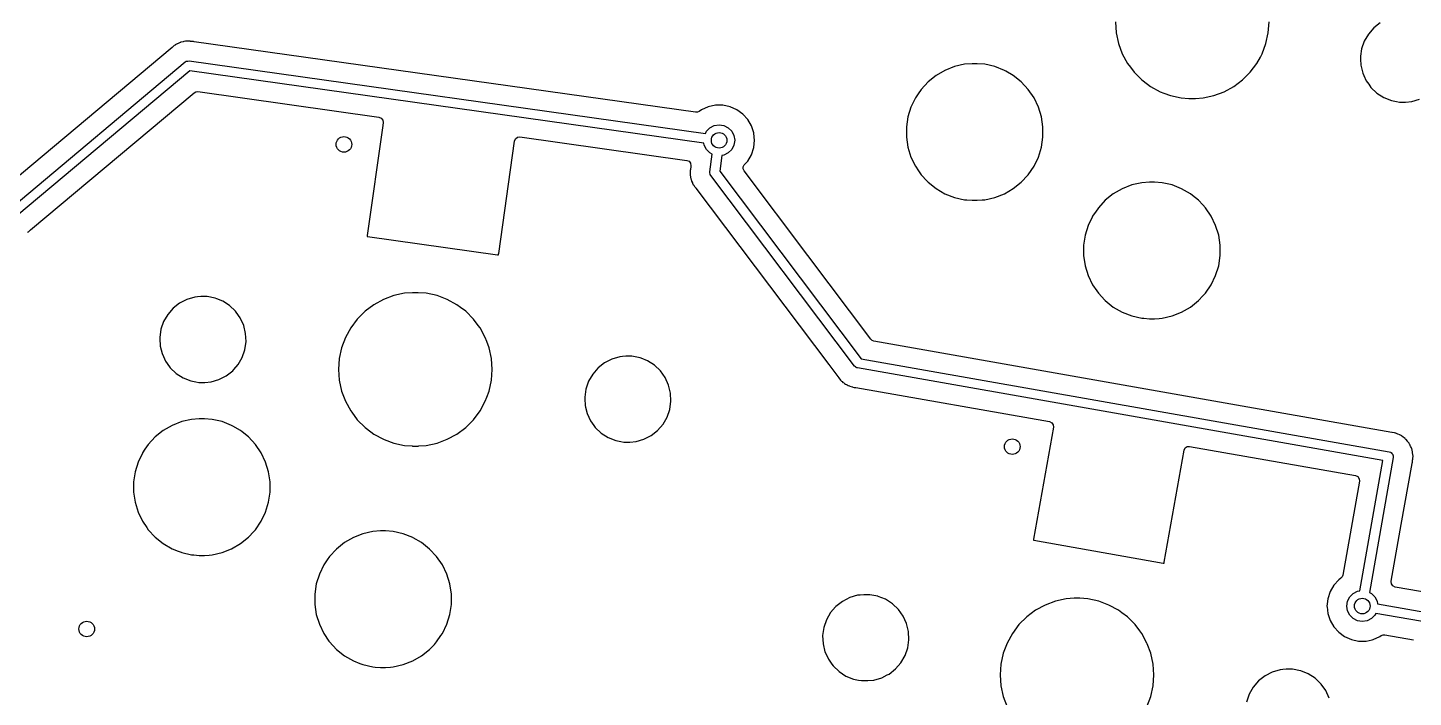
# Model space of a CAD drawing. Extents: x 1.95 to 9.87, y -5.96 to -1.39.
# Drawn here: x 3.632 to 5.03, y -3.628 to -2.953 of the extents above; entities that cross this region are included whole.
import ezdxf

# ---------------------------------------------------------------- set-up
doc = ezdxf.new("R2010")
doc.units = 0
doc.header["$MEASUREMENT"] = 0
doc.layers.add('BLACK', color=7, linetype='CONTINUOUS')

msp = doc.modelspace()

# ---------------------------------------------------------------- linework, layer by layer
at = {"layer": 'BLACK', "linetype": 'CONTINUOUS'}
for p, q in [((4.72976, -2.94674), (4.73055, -2.95778)), ((4.88409, -2.95778), (4.88488, -2.94674)), ((4.99702, -2.9477), (4.99051, -2.95282)), ((4.73055, -2.95778), (4.7329, -2.96859)), ((4.88174, -2.96859), (4.88409, -2.95778)), ((4.98509, -2.95908), (4.98095, -2.96625)), ((4.99051, -2.95282), (4.98509, -2.95908)), ((3.77798, -2.9725), (3.61544, -3.10889)), ((3.77813, -2.97236), (3.77798, -2.9725)), ((3.77997, -2.97068), (3.77813, -2.97236)), ((3.77998, -2.97068), (3.77997, -2.97068)), ((3.78083, -2.97011), (3.77998, -2.97068)), ((3.78308, -2.96902), (3.78083, -2.9701)), ((3.78083, -2.9701), (3.78083, -2.97011)), ((3.78327, -2.96893), (3.78308, -2.96902)), ((3.78547, -2.96776), (3.78327, -2.96893)), ((3.78548, -2.96776), (3.78547, -2.96776)), ((3.78644, -2.96742), (3.78548, -2.96776)), ((3.78645, -2.96741), (3.78644, -2.96742)), ((3.78889, -2.96693), (3.78645, -2.96741)), ((3.78909, -2.96688), (3.78889, -2.96693)), ((3.78915, -2.96687), (3.78909, -2.96688)), ((3.78968, -2.96674), (3.78915, -2.96687)), ((3.79151, -2.9663), (3.78968, -2.96674)), ((3.79152, -2.9663), (3.79151, -2.9663)), ((3.79254, -2.96621), (3.79152, -2.9663)), ((3.79255, -2.9662), (3.79254, -2.96621)), ((3.79313, -2.96624), (3.79255, -2.9662)), ((3.79255, -2.9662), (3.79255, -2.9662)), ((3.79504, -2.96634), (3.79313, -2.96624)), ((3.79524, -2.96635), (3.79504, -2.96634)), ((3.79617, -2.96636), (3.79524, -2.96635)), ((3.79648, -2.96641), (3.79617, -2.96636)), ((3.79689, -2.96645), (3.79648, -2.96641)), ((3.79785, -2.9665), (3.79689, -2.96645)), ((3.79876, -2.96655), (3.79785, -2.9665)), ((3.79937, -2.96674), (3.79876, -2.96655)), ((3.80016, -2.96692), (3.79937, -2.96674)), ((4.30618, -3.03804), (3.80016, -2.96692)), ((4.7329, -2.96859), (4.73677, -2.97896)), ((4.87787, -2.97896), (4.88174, -2.96859)), ((4.97824, -2.97407), (4.9772, -2.98125)), ((4.98095, -2.96625), (4.97824, -2.97407)), ((3.61649, -3.13373), (3.79112, -2.9872)), ((3.79112, -2.9872), (3.79216, -2.98655)), ((3.79216, -2.98655), (3.79222, -2.9865)), ((3.79222, -2.9865), (3.79225, -2.98649)), ((3.79225, -2.98649), (3.79231, -2.98646)), ((3.79231, -2.98646), (3.79364, -2.98629)), ((3.79364, -2.98629), (3.79497, -2.98609)), ((3.79497, -2.98609), (4.31602, -3.05932)), ((4.56746, -2.99191), (4.55784, -2.99569)), ((4.57753, -2.98961), (4.56746, -2.99191)), ((4.58525, -2.98904), (4.57753, -2.98961)), ((4.5904, -2.98904), (4.58525, -2.98904)), ((4.58525, -2.98904), (4.58525, -2.98904)), ((4.59813, -2.98961), (4.5904, -2.98904)), ((4.5904, -2.98904), (4.5904, -2.98904)), ((4.6082, -2.99191), (4.59813, -2.98961)), ((4.61781, -2.99569), (4.6082, -2.99191)), ((4.73677, -2.97896), (4.74208, -2.98867)), ((4.74208, -2.98867), (4.74494, -2.9925)), ((4.86594, -2.99753), (4.87257, -2.98867)), ((4.87257, -2.98867), (4.87607, -2.98227)), ((4.87607, -2.98227), (4.87787, -2.97896)), ((4.9772, -2.98125), (4.97706, -2.98227)), ((4.97706, -2.98227), (4.97722, -2.9856)), ((4.97722, -2.9856), (4.97739, -2.98923)), ((4.97739, -2.98923), (4.97745, -2.99054)), ((4.97745, -2.99054), (4.9794, -2.99859)), ((3.79577, -2.99614), (3.62125, -3.14258)), ((4.31461, -3.06906), (3.79577, -2.99614)), ((4.54889, -3.00085), (4.54082, -3.00729)), ((4.55784, -2.99569), (4.54889, -3.00085)), ((4.61932, -2.99656), (4.61781, -2.99569)), ((4.61781, -2.99569), (4.61781, -2.99569)), ((4.61781, -2.99569), (4.61781, -2.99569)), ((4.62676, -3.00085), (4.61932, -2.99656)), ((4.63483, -3.00729), (4.62676, -3.00085)), ((4.62676, -3.00085), (4.62676, -3.00085)), ((4.74494, -2.9925), (4.74871, -2.99753)), ((4.74871, -2.99753), (4.75653, -3.00536)), ((4.75653, -3.00536), (4.76221, -3.00961)), ((4.84925, -3.01199), (4.85811, -3.00536)), ((4.85811, -3.00536), (4.86594, -2.99753)), ((4.9794, -2.99859), (4.98044, -3.00085)), ((4.98044, -3.00085), (4.98285, -3.00612)), ((4.98285, -3.00612), (4.9854, -3.0097)), ((3.63498, -3.15678), (3.80005, -3.01827)), ((3.80005, -3.01827), (3.80184, -3.01732)), ((3.80184, -3.01732), (3.80386, -3.01718)), ((3.80386, -3.01718), (3.98666, -3.04287)), ((4.53063, -3.0195), (4.52797, -3.0234)), ((4.53379, -3.01486), (4.53063, -3.0195)), ((4.54082, -3.00729), (4.53379, -3.01486)), ((4.64186, -3.01486), (4.63483, -3.00729)), ((4.63483, -3.00729), (4.63483, -3.00729)), ((4.63483, -3.00729), (4.63483, -3.00729)), ((4.64768, -3.0234), (4.64186, -3.01486)), ((4.64186, -3.01486), (4.64186, -3.01486)), ((4.64186, -3.01486), (4.64186, -3.01486)), ((4.76221, -3.00961), (4.76539, -3.01199)), ((4.76539, -3.01199), (4.7751, -3.01729)), ((4.7751, -3.01729), (4.77856, -3.01858)), ((4.77856, -3.01858), (4.78547, -3.02116)), ((4.82917, -3.02116), (4.83954, -3.01729)), ((4.83954, -3.01729), (4.84925, -3.01199)), ((4.9854, -3.0097), (4.98765, -3.01287)), ((4.98765, -3.01287), (4.99364, -3.01858)), ((4.99364, -3.01858), (4.99364, -3.01858)), ((4.99364, -3.01858), (4.99364, -3.01858)), ((4.99364, -3.01858), (5.00061, -3.02306)), ((4.3189, -3.0324), (4.31209, -3.03543)), ((4.32619, -3.03085), (4.3189, -3.0324)), ((4.33364, -3.03085), (4.32619, -3.03085)), ((4.32619, -3.03085), (4.32619, -3.03085)), ((4.34093, -3.0324), (4.33364, -3.03085)), ((4.33364, -3.03085), (4.33364, -3.03085)), ((4.34774, -3.03543), (4.34093, -3.0324)), ((4.52349, -3.0327), (4.52045, -3.04257)), ((4.52797, -3.0234), (4.52349, -3.0327)), ((4.65216, -3.0327), (4.64768, -3.0234)), ((4.6552, -3.04257), (4.65216, -3.0327)), ((4.78547, -3.02116), (4.79628, -3.02351)), ((4.79628, -3.02351), (4.80397, -3.02406)), ((4.80397, -3.02406), (4.80456, -3.0241)), ((4.80456, -3.0241), (4.80456, -3.0241)), ((4.80456, -3.0241), (4.81009, -3.0241)), ((4.81009, -3.0241), (4.81064, -3.02406)), ((4.81009, -3.0241), (4.81009, -3.0241)), ((4.81064, -3.02406), (4.81836, -3.02351)), ((4.81836, -3.02351), (4.82917, -3.02116)), ((5.00061, -3.02306), (5.00061, -3.02306)), ((5.00061, -3.02306), (5.0083, -3.02614)), ((5.0083, -3.02614), (5.01337, -3.02711)), ((5.01337, -3.02711), (5.01643, -3.0277)), ((5.01643, -3.0277), (5.01643, -3.0277)), ((5.01643, -3.0277), (5.02263, -3.0277)), ((5.02263, -3.0277), (5.02881, -3.02711)), ((5.02263, -3.0277), (5.02263, -3.0277)), ((5.02881, -3.02711), (5.03676, -3.02478)), ((3.98666, -3.04287), (3.98899, -3.04386)), ((3.98899, -3.04386), (3.99051, -3.04588)), ((3.99051, -3.04588), (3.99082, -3.04838)), ((4.30804, -3.03794), (4.30618, -3.03804)), ((4.30972, -3.03715), (4.30804, -3.03794)), ((4.31209, -3.03543), (4.30972, -3.03715)), ((4.35377, -3.03981), (4.34774, -3.03543)), ((4.35876, -3.04535), (4.35377, -3.03981)), ((4.36248, -3.05181), (4.35876, -3.04535)), ((4.52045, -3.04257), (4.51891, -3.05279)), ((4.65674, -3.05279), (4.6552, -3.04257)), ((3.99042, -3.05119), (3.9748, -3.16239)), ((3.99082, -3.04838), (3.99042, -3.05119)), ((4.31602, -3.05932), (4.31718, -3.05705)), ((4.31718, -3.05705), (4.32066, -3.05356)), ((4.32066, -3.05356), (4.32505, -3.05133)), ((4.32505, -3.05133), (4.32992, -3.05056)), ((4.32992, -3.05056), (4.33478, -3.05133)), ((4.33478, -3.05133), (4.33917, -3.05356)), ((4.33917, -3.05356), (4.34266, -3.05705)), ((4.34266, -3.05705), (4.3449, -3.06144)), ((4.3449, -3.06144), (4.34567, -3.06631)), ((4.36479, -3.05889), (4.36248, -3.05181)), ((4.36248, -3.05181), (4.36248, -3.05181)), ((4.36523, -3.06312), (4.36479, -3.05889)), ((4.51891, -3.05279), (4.51891, -3.06312)), ((4.65674, -3.06312), (4.65674, -3.05279)), ((4.10746, -3.18055), (4.12341, -3.06702)), ((4.12341, -3.06702), (4.1244, -3.06469)), ((4.1244, -3.06469), (4.12642, -3.06317)), ((4.12642, -3.06317), (4.12893, -3.06286)), ((4.12893, -3.06286), (4.29728, -3.08652)), ((4.31494, -3.07117), (4.31461, -3.06906)), ((4.31718, -3.07556), (4.31494, -3.07117)), ((4.32066, -3.07905), (4.31718, -3.07556)), ((4.34266, -3.07556), (4.33917, -3.07905)), ((4.3449, -3.07117), (4.34266, -3.07556)), ((4.34567, -3.06631), (4.3449, -3.07117)), ((4.36248, -3.0808), (4.36479, -3.07372)), ((4.36479, -3.07372), (4.36557, -3.06631)), ((4.36557, -3.06631), (4.36523, -3.06312)), ((4.51891, -3.06312), (4.52045, -3.07333)), ((4.52045, -3.07333), (4.52349, -3.0832)), ((4.65216, -3.0832), (4.6552, -3.07333)), ((4.6552, -3.07333), (4.65674, -3.06312)), ((4.29728, -3.08652), (4.2996, -3.08751)), ((4.2996, -3.08751), (4.30113, -3.08953)), ((4.30113, -3.08953), (4.30143, -3.09204)), ((4.32049, -3.09806), (4.32299, -3.08023)), ((4.32299, -3.08023), (4.32066, -3.07905)), ((4.33274, -3.08161), (4.33052, -3.09741)), ((4.33478, -3.08128), (4.33274, -3.08161)), ((4.33917, -3.07905), (4.33478, -3.08128)), ((4.35534, -3.09105), (4.35876, -3.08726)), ((4.35876, -3.08726), (4.36248, -3.0808)), ((4.52349, -3.0832), (4.52797, -3.09251)), ((4.64768, -3.09251), (4.65216, -3.0832)), ((4.30073, -3.09747), (4.30054, -3.09918)), ((4.30054, -3.09918), (4.30065, -3.09996)), ((4.30065, -3.09996), (4.3007, -3.10072)), ((4.3007, -3.10072), (4.30069, -3.10151)), ((4.30069, -3.10151), (4.3011, -3.10318)), ((4.30076, -3.09701), (4.30073, -3.09747)), ((4.30091, -3.09577), (4.30076, -3.09685)), ((4.30076, -3.09685), (4.30076, -3.09701)), ((4.30093, -3.09562), (4.30091, -3.09577)), ((4.30123, -3.09288), (4.30093, -3.09562)), ((4.3011, -3.10318), (4.30118, -3.10363)), ((4.30118, -3.10363), (4.30143, -3.10533)), ((4.30143, -3.09209), (4.30123, -3.09288)), ((4.30143, -3.09204), (4.30143, -3.09209)), ((4.32066, -3.09926), (4.32049, -3.09806)), ((4.32075, -3.10048), (4.32066, -3.09926)), ((4.32087, -3.10069), (4.32075, -3.10048)), ((4.32089, -3.1008), (4.32087, -3.10069)), ((4.32101, -3.10093), (4.32089, -3.1008)), ((4.32143, -3.1017), (4.32101, -3.10093)), ((4.46645, -3.29415), (4.32143, -3.1017)), ((4.33052, -3.09741), (4.47314, -3.28668)), ((4.35417, -3.09522), (4.35427, -3.093)), ((4.35507, -3.09725), (4.35417, -3.09522)), ((4.35427, -3.093), (4.35534, -3.09105)), ((4.41939, -3.1826), (4.35507, -3.09725)), ((4.52797, -3.09251), (4.5312, -3.09724)), ((4.5312, -3.09724), (4.53379, -3.10104)), ((4.53379, -3.10104), (4.53984, -3.10756)), ((4.63483, -3.10862), (4.64143, -3.10151)), ((4.64143, -3.10151), (4.64186, -3.10104)), ((4.64186, -3.10104), (4.64768, -3.09251)), ((4.64186, -3.10104), (4.64186, -3.10104)), ((4.64186, -3.10104), (4.64186, -3.10104)), ((4.30143, -3.10533), (4.30143, -3.10533)), ((4.30143, -3.10533), (4.30159, -3.10572)), ((4.30159, -3.10572), (4.30173, -3.10606)), ((4.30173, -3.10606), (4.30197, -3.10679)), ((4.30197, -3.10679), (4.30216, -3.10756)), ((4.30216, -3.10756), (4.30296, -3.10908)), ((4.30296, -3.10908), (4.30316, -3.10949)), ((4.30316, -3.10949), (4.30382, -3.11108)), ((4.30382, -3.11108), (4.30429, -3.11171)), ((4.30429, -3.11171), (4.30471, -3.11235)), ((4.30471, -3.11235), (4.30508, -3.11305)), ((4.30508, -3.11305), (4.30624, -3.11432)), ((4.30624, -3.11432), (4.30653, -3.11467)), ((4.30653, -3.11467), (4.44059, -3.29258)), ((4.53984, -3.10756), (4.54082, -3.10862)), ((4.54082, -3.10862), (4.54889, -3.11506)), ((4.54889, -3.11506), (4.55784, -3.12022)), ((4.61781, -3.12022), (4.62676, -3.11506)), ((4.62676, -3.11506), (4.63483, -3.10862)), ((4.73666, -3.11517), (4.72771, -3.12033)), ((4.74627, -3.11139), (4.73666, -3.11517)), ((4.75635, -3.1091), (4.74627, -3.11139)), ((4.76407, -3.10852), (4.75635, -3.1091)), ((4.76922, -3.10852), (4.76407, -3.10852)), ((4.76407, -3.10852), (4.76407, -3.10852)), ((4.77695, -3.1091), (4.76922, -3.10852)), ((4.76922, -3.10852), (4.76922, -3.10852)), ((4.78702, -3.11139), (4.77695, -3.1091)), ((4.79663, -3.11517), (4.78702, -3.11139)), ((4.80558, -3.12033), (4.79663, -3.11517)), ((4.55784, -3.12022), (4.56746, -3.12399)), ((4.56746, -3.12399), (4.57753, -3.12629)), ((4.57753, -3.12629), (4.57973, -3.12646)), ((4.57973, -3.12646), (4.58525, -3.12687)), ((4.58525, -3.12687), (4.58525, -3.12687)), ((4.58525, -3.12687), (4.5904, -3.12687)), ((4.5904, -3.12687), (4.59523, -3.12651)), ((4.5904, -3.12687), (4.5904, -3.12687)), ((4.59523, -3.12651), (4.59813, -3.12629)), ((4.59813, -3.12629), (4.6082, -3.12399)), ((4.6082, -3.12399), (4.61781, -3.12022)), ((4.71964, -3.12677), (4.71261, -3.13434)), ((4.72771, -3.12033), (4.71964, -3.12677)), ((4.8076, -3.12194), (4.80558, -3.12033)), ((4.81365, -3.12677), (4.8076, -3.12194)), ((4.81811, -3.13158), (4.81365, -3.12677)), ((4.81365, -3.12677), (4.81365, -3.12677)), ((4.81365, -3.12677), (4.81365, -3.12677)), ((4.82068, -3.13434), (4.81811, -3.13158)), ((4.70627, -3.14397), (4.70231, -3.15219)), ((4.70679, -3.14288), (4.70627, -3.14397)), ((4.70747, -3.14189), (4.70679, -3.14288)), ((4.70963, -3.13872), (4.70747, -3.14189)), ((4.71261, -3.13434), (4.70963, -3.13872)), ((4.8265, -3.14288), (4.82068, -3.13434)), ((4.82068, -3.13434), (4.82068, -3.13434)), ((4.82068, -3.13434), (4.82068, -3.13434)), ((4.83098, -3.15219), (4.8265, -3.14288)), ((3.63214, -3.15917), (3.63276, -3.15872)), ((3.63276, -3.15872), (3.63344, -3.15832)), ((3.63344, -3.15832), (3.63464, -3.15709)), ((3.63344, -3.15832), (3.63344, -3.15832)), ((3.63344, -3.15832), (3.63344, -3.15832)), ((3.63464, -3.15709), (3.63498, -3.15678)), ((4.70231, -3.15219), (4.69927, -3.16206)), ((4.83402, -3.16206), (4.83098, -3.15219)), ((3.97479, -3.1624), (3.97466, -3.16334)), ((3.97466, -3.16334), (3.97466, -3.16335)), ((3.97466, -3.16335), (3.97466, -3.16335)), ((3.97466, -3.16335), (3.97466, -3.16335)), ((3.97466, -3.16335), (3.97468, -3.16336)), ((3.97468, -3.16336), (3.97468, -3.16336)), ((3.97468, -3.16336), (3.97502, -3.16341)), ((3.9748, -3.16239), (3.97479, -3.1624)), ((3.97502, -3.16341), (3.97503, -3.16341)), ((3.97503, -3.16341), (4.1063, -3.18186)), ((4.69927, -3.16206), (4.69773, -3.17227)), ((4.69773, -3.17227), (4.69773, -3.1826)), ((4.83556, -3.17227), (4.83402, -3.16206)), ((4.83556, -3.17845), (4.83556, -3.17227)), ((4.1063, -3.18186), (4.10723, -3.18199)), ((4.10723, -3.18199), (4.10723, -3.18199)), ((4.10723, -3.18199), (4.10725, -3.18199)), ((4.10725, -3.18199), (4.10726, -3.18198)), ((4.10726, -3.18198), (4.10727, -3.18196)), ((4.10727, -3.18196), (4.10728, -3.18193)), ((4.10728, -3.18193), (4.1073, -3.18165)), ((4.1073, -3.18165), (4.10739, -3.18101)), ((4.10739, -3.181), (4.10746, -3.18055)), ((4.10739, -3.18101), (4.10739, -3.181)), ((4.48305, -3.26709), (4.41939, -3.1826)), ((4.69773, -3.1826), (4.69927, -3.19281)), ((4.83402, -3.19281), (4.83556, -3.1826)), ((4.83556, -3.1826), (4.83556, -3.17845)), ((4.69927, -3.19281), (4.70231, -3.20268)), ((4.83098, -3.20268), (4.83402, -3.19281)), ((4.70231, -3.20268), (4.70679, -3.21199)), ((4.70679, -3.21199), (4.71097, -3.21812)), ((4.82068, -3.22052), (4.8265, -3.21199)), ((4.8265, -3.21199), (4.83098, -3.20268)), ((3.79276, -3.22689), (3.7854, -3.23068)), ((3.80071, -3.22455), (3.79276, -3.22689)), ((3.80351, -3.22429), (3.80071, -3.22455)), ((3.80689, -3.22396), (3.80351, -3.22429)), ((3.81309, -3.22396), (3.80689, -3.22396)), ((3.82123, -3.22553), (3.81309, -3.22396)), ((3.81309, -3.22396), (3.81309, -3.22396)), ((3.82315, -3.2263), (3.82123, -3.22553)), ((3.82123, -3.22553), (3.82123, -3.22553)), ((3.82123, -3.22553), (3.82123, -3.22553)), ((3.82891, -3.22861), (3.82315, -3.2263)), ((3.83588, -3.23309), (3.82891, -3.22861)), ((3.99116, -3.22691), (3.98145, -3.23222)), ((4.00153, -3.22304), (3.99116, -3.22691)), ((4.01234, -3.22069), (4.00153, -3.22304)), ((4.02062, -3.2201), (4.01234, -3.22069)), ((4.02614, -3.2201), (4.02062, -3.2201)), ((4.02062, -3.2201), (4.02062, -3.2201)), ((4.03442, -3.22069), (4.02614, -3.2201)), ((4.02614, -3.2201), (4.02614, -3.2201)), ((4.04523, -3.22304), (4.03442, -3.22069)), ((4.0556, -3.22691), (4.04523, -3.22304)), ((4.06531, -3.23222), (4.0556, -3.22691)), ((4.71097, -3.21812), (4.71261, -3.22052)), ((4.71261, -3.22052), (4.71928, -3.22771)), ((4.71928, -3.22771), (4.71964, -3.2281)), ((4.71964, -3.2281), (4.72771, -3.23454)), ((4.80558, -3.23454), (4.81365, -3.2281)), ((4.81365, -3.2281), (4.81803, -3.22338)), ((4.81803, -3.22338), (4.82068, -3.22052)), ((4.82068, -3.22052), (4.82068, -3.22052)), ((4.82068, -3.22052), (4.82068, -3.22052)), ((3.77347, -3.24206), (3.76933, -3.24923)), ((3.77887, -3.23582), (3.77347, -3.24206)), ((3.77889, -3.2358), (3.77887, -3.23582)), ((3.77891, -3.23579), (3.77889, -3.2358)), ((3.7854, -3.23068), (3.77891, -3.23579)), ((3.84187, -3.2388), (3.83588, -3.23309)), ((3.83588, -3.23309), (3.83588, -3.23309)), ((3.83588, -3.23309), (3.83588, -3.23309)), ((3.84251, -3.2397), (3.84187, -3.2388)), ((3.84668, -3.24555), (3.84251, -3.2397)), ((3.97259, -3.23885), (3.96477, -3.24667)), ((3.98145, -3.23222), (3.97259, -3.23885)), ((4.06891, -3.23491), (4.06531, -3.23222)), ((4.07417, -3.23885), (4.06891, -3.23491)), ((4.082, -3.24667), (4.07417, -3.23885)), ((4.72771, -3.23454), (4.73666, -3.2397)), ((4.73666, -3.2397), (4.74627, -3.24347)), ((4.74627, -3.24347), (4.75634, -3.24577)), ((4.77695, -3.24577), (4.78702, -3.24347)), ((4.78702, -3.24347), (4.79663, -3.2397)), ((4.79663, -3.2397), (4.80558, -3.23454)), ((3.76662, -3.25706), (3.76545, -3.26524)), ((3.76933, -3.24923), (3.76662, -3.25706)), ((3.85012, -3.25308), (3.84668, -3.24555)), ((3.84668, -3.24555), (3.84668, -3.24555)), ((3.84668, -3.24555), (3.84668, -3.24555)), ((3.85207, -3.26113), (3.85012, -3.25308)), ((3.95813, -3.25553), (3.95283, -3.26524)), ((3.96477, -3.24667), (3.95813, -3.25553)), ((4.08678, -3.25306), (4.082, -3.24667)), ((4.08863, -3.25553), (4.08678, -3.25306)), ((4.09393, -3.26524), (4.08863, -3.25553)), ((4.75634, -3.24577), (4.75855, -3.24594)), ((4.75855, -3.24594), (4.76407, -3.24635)), ((4.76407, -3.24635), (4.76407, -3.24635)), ((4.76407, -3.24635), (4.76922, -3.24635)), ((4.76922, -3.24635), (4.77405, -3.24599)), ((4.76922, -3.24635), (4.76922, -3.24635)), ((4.77405, -3.24599), (4.77695, -3.24577)), ((3.76545, -3.26524), (3.76544, -3.26525)), ((3.76544, -3.26525), (3.76553, -3.26706)), ((3.76553, -3.26706), (3.76584, -3.27353)), ((3.85129, -3.2776), (3.85246, -3.2694)), ((3.85246, -3.2694), (3.85207, -3.26113)), ((3.95283, -3.26524), (3.94896, -3.27561)), ((4.09548, -3.26938), (4.09393, -3.26524)), ((4.0978, -3.27561), (4.09548, -3.26938)), ((4.4844, -3.26831), (4.48305, -3.26709)), ((4.4861, -3.26896), (4.4844, -3.26831)), ((4.85779, -3.3345), (4.4861, -3.26896)), ((3.76584, -3.27353), (3.76593, -3.27391)), ((3.76593, -3.27391), (3.76779, -3.28157)), ((3.76779, -3.28157), (3.76905, -3.28434)), ((3.76905, -3.28434), (3.77123, -3.28911)), ((3.84444, -3.29259), (3.84858, -3.28542)), ((3.84858, -3.28542), (3.85129, -3.2776)), ((3.94896, -3.27561), (3.94661, -3.28642)), ((4.10015, -3.28642), (4.0978, -3.27561)), ((4.22957, -3.28483), (4.22162, -3.28716)), ((4.23231, -3.28456), (4.22957, -3.28483)), ((4.23574, -3.28424), (4.23231, -3.28456)), ((4.24195, -3.28424), (4.23574, -3.28424)), ((4.25008, -3.2858), (4.24195, -3.28424)), ((4.24195, -3.28424), (4.24195, -3.28424)), ((4.25118, -3.28624), (4.25008, -3.2858)), ((4.25008, -3.2858), (4.25008, -3.2858)), ((4.25008, -3.2858), (4.25008, -3.2858)), ((3.77123, -3.28911), (3.77541, -3.29498)), ((3.77541, -3.29498), (3.77603, -3.29585)), ((3.77603, -3.29585), (3.78203, -3.30157)), ((3.8325, -3.30397), (3.83901, -3.29885)), ((3.83901, -3.29885), (3.84022, -3.29746)), ((3.84022, -3.29746), (3.84444, -3.29259)), ((3.94661, -3.28642), (3.94582, -3.29746)), ((3.94582, -3.29746), (3.94661, -3.3085)), ((4.10094, -3.29746), (4.10015, -3.28642)), ((4.10015, -3.3085), (4.10094, -3.29746)), ((4.2076, -3.29625), (4.20233, -3.30233)), ((4.20775, -3.29607), (4.2076, -3.29625)), ((4.20777, -3.29606), (4.20775, -3.29607)), ((4.21426, -3.29095), (4.20777, -3.29606)), ((4.22162, -3.28716), (4.21426, -3.29095)), ((4.25777, -3.28888), (4.25118, -3.28624)), ((4.26474, -3.29336), (4.25777, -3.28888)), ((4.27073, -3.29907), (4.26474, -3.29336)), ((4.26474, -3.29336), (4.26474, -3.29336)), ((4.26474, -3.29336), (4.26474, -3.29336)), ((4.27553, -3.30582), (4.27073, -3.29907)), ((4.27073, -3.29907), (4.27073, -3.29907)), ((4.44059, -3.29258), (4.45069, -3.30598)), ((4.46736, -3.29483), (4.46645, -3.29415)), ((4.4682, -3.2956), (4.46736, -3.29483)), ((4.46856, -3.29572), (4.4682, -3.2956)), ((4.46868, -3.29581), (4.46856, -3.29572)), ((4.46886, -3.29582), (4.46868, -3.29581)), ((4.46953, -3.29604), (4.46886, -3.29582)), ((4.99965, -3.38951), (4.46953, -3.29604)), ((4.47314, -3.28668), (5.00621, -3.38068)), ((3.78203, -3.30157), (3.78203, -3.30157)), ((3.78203, -3.30157), (3.78203, -3.30157)), ((3.78203, -3.30157), (3.78899, -3.30604)), ((3.78899, -3.30604), (3.78899, -3.30604)), ((3.78899, -3.30604), (3.79668, -3.30912)), ((3.79668, -3.30912), (3.80175, -3.3101)), ((3.80175, -3.3101), (3.80481, -3.31069)), ((3.80481, -3.31069), (3.80481, -3.31069)), ((3.80481, -3.31069), (3.81102, -3.31069)), ((3.81102, -3.31069), (3.8172, -3.3101)), ((3.81102, -3.31069), (3.81102, -3.31069)), ((3.8172, -3.3101), (3.82514, -3.30777)), ((3.82514, -3.30777), (3.8325, -3.30397)), ((3.94661, -3.3085), (3.94896, -3.31931)), ((4.0978, -3.31931), (4.10015, -3.3085)), ((4.19819, -3.3095), (4.19548, -3.31733)), ((4.20233, -3.30233), (4.19819, -3.3095)), ((4.27897, -3.31335), (4.27553, -3.30582)), ((4.27553, -3.30582), (4.27553, -3.30582)), ((4.27553, -3.30582), (4.27553, -3.30582)), ((4.28093, -3.3214), (4.27897, -3.31335)), ((4.45069, -3.30598), (4.45074, -3.30604)), ((4.45074, -3.30604), (4.45253, -3.30843)), ((4.45253, -3.30843), (4.45354, -3.30925)), ((4.45354, -3.30925), (4.45398, -3.30965)), ((4.45398, -3.30965), (4.45489, -3.31059)), ((4.45489, -3.31059), (4.45592, -3.31122)), ((4.45592, -3.31122), (4.45644, -3.31158)), ((4.45644, -3.31158), (4.45737, -3.31233)), ((4.45737, -3.31233), (4.45737, -3.31233)), ((4.45737, -3.31233), (4.45737, -3.31233)), ((4.45737, -3.31233), (4.45856, -3.31287)), ((4.45856, -3.31287), (4.45909, -3.31315)), ((4.45909, -3.31315), (4.46021, -3.31383)), ((4.46021, -3.31383), (4.46136, -3.31418)), ((3.94896, -3.31931), (3.95283, -3.32968)), ((4.09393, -3.32968), (4.09548, -3.32553)), ((4.09548, -3.32553), (4.0978, -3.31931)), ((4.19548, -3.31733), (4.1943, -3.32553)), ((4.1943, -3.32553), (4.19438, -3.32727)), ((4.1943, -3.32553), (4.1943, -3.32553)), ((4.19438, -3.32727), (4.19469, -3.3338)), ((4.28132, -3.32967), (4.28093, -3.3214)), ((4.46136, -3.31418), (4.46194, -3.31441)), ((4.46194, -3.31441), (4.46304, -3.3149)), ((4.46304, -3.3149), (4.46433, -3.31513)), ((4.46433, -3.31513), (4.46491, -3.31527)), ((4.46491, -3.31527), (4.46616, -3.31565)), ((4.46616, -3.31565), (4.46736, -3.31571)), ((4.46736, -3.31571), (4.46798, -3.31578)), ((4.46798, -3.31578), (4.66326, -3.35021)), ((3.95283, -3.32968), (3.95813, -3.33939)), ((3.95813, -3.33939), (3.95917, -3.34078)), ((3.95917, -3.34078), (3.96477, -3.34825)), ((4.082, -3.34825), (4.08863, -3.33939)), ((4.08863, -3.33939), (4.09393, -3.32968)), ((4.19469, -3.3338), (4.19511, -3.33552)), ((4.19511, -3.33552), (4.19665, -3.34185)), ((4.27743, -3.34569), (4.28014, -3.33787)), ((4.28014, -3.33787), (4.28132, -3.32967)), ((5.00872, -3.36111), (4.85779, -3.3345)), ((3.77791, -3.354), (3.76897, -3.35917)), ((3.78753, -3.35023), (3.77791, -3.354)), ((3.7976, -3.34793), (3.78753, -3.35023)), ((3.80532, -3.34735), (3.7976, -3.34793)), ((3.81048, -3.34735), (3.80532, -3.34735)), ((3.80532, -3.34735), (3.80532, -3.34735)), ((3.8182, -3.34793), (3.81048, -3.34735)), ((3.81048, -3.34735), (3.81048, -3.34735)), ((3.82827, -3.35023), (3.8182, -3.34793)), ((3.83789, -3.354), (3.82827, -3.35023)), ((3.83909, -3.3547), (3.83789, -3.354)), ((3.83789, -3.354), (3.83789, -3.354)), ((3.83789, -3.354), (3.83789, -3.354)), ((3.84683, -3.35917), (3.83909, -3.3547)), ((3.96477, -3.34825), (3.97259, -3.35608)), ((4.07417, -3.35608), (4.082, -3.34825)), ((4.19665, -3.34185), (4.19678, -3.34214)), ((4.19678, -3.34214), (4.20009, -3.34938)), ((4.20009, -3.34938), (4.20352, -3.3542)), ((4.20352, -3.3542), (4.20489, -3.35612)), ((4.26787, -3.35912), (4.27329, -3.35287)), ((4.27329, -3.35287), (4.27743, -3.34569)), ((4.66326, -3.35021), (4.66555, -3.35128)), ((4.66555, -3.35128), (4.667, -3.35335)), ((4.667, -3.35335), (4.66722, -3.35586)), ((3.76089, -3.36561), (3.75387, -3.37318)), ((3.76897, -3.35917), (3.76089, -3.36561)), ((3.84849, -3.36049), (3.84683, -3.35917)), ((3.85491, -3.36561), (3.84849, -3.36049)), ((3.86193, -3.37318), (3.85491, -3.36561)), ((3.85491, -3.36561), (3.85491, -3.36561)), ((3.85491, -3.36561), (3.85491, -3.36561)), ((3.97259, -3.35608), (3.97848, -3.36049)), ((3.97848, -3.36049), (3.98145, -3.36271)), ((3.98145, -3.36271), (3.99116, -3.36801)), ((3.99116, -3.36801), (3.99187, -3.36828)), ((3.99187, -3.36828), (4.00153, -3.37188)), ((4.04523, -3.37188), (4.0556, -3.36801)), ((4.0556, -3.36801), (4.06531, -3.36271)), ((4.06531, -3.36271), (4.07417, -3.35608)), ((4.20489, -3.35612), (4.21088, -3.36184)), ((4.21088, -3.36184), (4.21088, -3.36184)), ((4.21088, -3.36184), (4.21088, -3.36184)), ((4.21088, -3.36184), (4.21785, -3.36632)), ((4.21785, -3.36632), (4.21785, -3.36632)), ((4.21785, -3.36632), (4.22554, -3.36939)), ((4.22554, -3.36939), (4.23061, -3.37037)), ((4.24605, -3.37037), (4.254, -3.36804)), ((4.254, -3.36804), (4.26136, -3.36424)), ((4.26136, -3.36424), (4.26787, -3.35912)), ((4.66722, -3.35586), (4.64729, -3.4689)), ((5.00902, -3.36115), (5.00872, -3.36111)), ((5.01119, -3.3614), (5.00902, -3.36115)), ((5.01149, -3.36151), (5.01119, -3.3614)), ((5.01238, -3.36175), (5.01149, -3.36151)), ((5.01269, -3.36181), (5.01238, -3.36175)), ((5.01468, -3.36271), (5.01269, -3.36181)), ((5.01496, -3.36283), (5.01468, -3.36271)), ((5.01701, -3.36361), (5.01496, -3.36283)), ((5.01727, -3.36379), (5.01701, -3.36361)), ((5.01701, -3.36361), (5.01701, -3.36361)), ((5.01807, -3.36425), (5.01727, -3.36379)), ((5.01836, -3.36438), (5.01807, -3.36425)), ((5.02006, -3.36575), (5.01836, -3.36438)), ((5.02031, -3.36593), (5.02006, -3.36575)), ((5.02209, -3.36719), (5.02031, -3.36593)), ((5.02222, -3.36734), (5.02209, -3.36719)), ((5.02209, -3.36719), (5.02209, -3.36719)), ((5.02209, -3.36719), (5.02209, -3.36719)), ((5.0223, -3.36744), (5.02222, -3.36734)), ((5.02296, -3.36808), (5.0223, -3.36744)), ((5.02321, -3.36828), (5.02296, -3.36808)), ((5.02452, -3.37003), (5.02321, -3.36828)), ((3.74794, -3.38193), (3.74357, -3.39102)), ((3.74805, -3.38171), (3.74794, -3.38193)), ((3.74806, -3.3817), (3.74805, -3.38171)), ((3.75051, -3.3781), (3.74806, -3.3817)), ((3.75387, -3.37318), (3.75051, -3.3781)), ((3.86775, -3.38171), (3.86193, -3.37318)), ((3.86193, -3.37318), (3.86193, -3.37318)), ((3.86193, -3.37318), (3.86193, -3.37318)), ((3.87223, -3.39102), (3.86775, -3.38171)), ((4.00153, -3.37188), (4.01234, -3.37423)), ((4.01234, -3.37423), (4.02003, -3.37478)), ((4.02003, -3.37478), (4.02062, -3.37482)), ((4.02062, -3.37482), (4.02062, -3.37482)), ((4.02062, -3.37482), (4.02614, -3.37482)), ((4.02614, -3.37482), (4.0267, -3.37479)), ((4.02614, -3.37482), (4.02614, -3.37482)), ((4.0267, -3.37479), (4.03442, -3.37423)), ((4.03442, -3.37423), (4.04523, -3.37188)), ((4.23061, -3.37037), (4.23367, -3.37096)), ((4.23367, -3.37096), (4.23367, -3.37096)), ((4.23367, -3.37096), (4.23988, -3.37096)), ((4.23988, -3.37096), (4.24605, -3.37037)), ((4.23988, -3.37096), (4.23988, -3.37096)), ((4.77915, -3.49212), (4.79908, -3.37911)), ((4.79908, -3.37911), (4.80015, -3.37682)), ((4.80015, -3.37682), (4.80222, -3.37537)), ((4.80222, -3.37537), (4.80474, -3.37515)), ((4.80474, -3.37515), (4.97202, -3.40465)), ((5.00621, -3.38068), (5.00754, -3.38111)), ((5.00754, -3.38111), (5.0078, -3.38136)), ((5.0078, -3.38136), (5.00814, -3.38147)), ((5.00814, -3.38147), (5.0088, -3.38228)), ((5.0088, -3.38228), (5.00957, -3.38299)), ((5.00957, -3.38299), (5.00966, -3.38334)), ((5.00966, -3.38334), (5.00989, -3.38362)), ((5.00989, -3.38362), (5.01001, -3.38466)), ((5.02471, -3.37027), (5.02452, -3.37003)), ((5.02612, -3.37193), (5.02471, -3.37027)), ((5.02626, -3.37222), (5.02612, -3.37193)), ((5.02612, -3.37193), (5.02612, -3.37193)), ((5.02674, -3.373), (5.02626, -3.37222)), ((5.02693, -3.37326), (5.02674, -3.373)), ((5.02777, -3.37528), (5.02693, -3.37326)), ((5.02789, -3.37556), (5.02777, -3.37528)), ((5.02847, -3.37675), (5.02789, -3.37556)), ((5.02885, -3.37752), (5.02847, -3.37675)), ((5.02891, -3.37784), (5.02885, -3.37752)), ((5.02918, -3.37872), (5.02891, -3.37784)), ((5.02931, -3.37901), (5.02918, -3.37872)), ((5.02952, -3.38057), (5.02931, -3.37901)), ((5.02961, -3.38118), (5.02952, -3.38057)), ((5.02966, -3.38148), (5.02961, -3.38118)), ((5.0301, -3.38362), (5.02966, -3.38148)), ((5.03009, -3.38394), (5.0301, -3.38362)), ((3.74357, -3.39102), (3.74052, -3.40089)), ((3.87528, -3.40089), (3.87223, -3.39102)), ((4.97647, -3.52096), (4.99965, -3.38951)), ((5.0102, -3.38638), (4.98619, -3.52253)), ((5.01001, -3.38466), (5.01027, -3.38568)), ((5.01027, -3.38568), (5.01016, -3.38602)), ((5.01016, -3.38602), (5.0102, -3.38638)), ((5.01829, -3.45398), (5.02912, -3.39254)), ((5.02912, -3.39254), (5.02936, -3.39166)), ((5.02936, -3.39166), (5.02948, -3.39136)), ((5.02948, -3.39136), (5.02972, -3.38919)), ((5.02972, -3.38919), (5.02976, -3.38889)), ((5.02976, -3.38889), (5.02987, -3.38827)), ((5.02987, -3.38827), (5.0299, -3.38765)), ((5.0299, -3.38765), (5.02993, -3.38735)), ((5.02993, -3.38735), (5.03017, -3.38518)), ((5.03013, -3.38486), (5.03009, -3.38394)), ((5.03017, -3.38518), (5.03013, -3.38486)), ((3.74052, -3.40089), (3.73898, -3.4111)), ((3.73898, -3.4111), (3.73898, -3.42143)), ((3.87682, -3.4111), (3.87528, -3.40089)), ((3.87682, -3.42143), (3.87682, -3.4111)), ((4.97598, -3.41031), (4.95926, -3.50511)), ((4.97202, -3.40465), (4.97431, -3.40572)), ((4.97431, -3.40572), (4.97576, -3.40779)), ((4.97576, -3.40779), (4.97598, -3.41031)), ((3.73898, -3.42143), (3.74052, -3.43165)), ((3.87528, -3.43165), (3.87682, -3.42143)), ((3.74052, -3.43165), (3.74357, -3.44152)), ((3.87223, -3.44152), (3.87528, -3.43165)), ((3.74357, -3.44152), (3.74805, -3.45082)), ((3.74805, -3.45082), (3.75235, -3.45713)), ((3.86193, -3.45936), (3.86775, -3.45082)), ((3.86775, -3.45082), (3.87223, -3.44152)), ((3.75235, -3.45713), (3.75387, -3.45936)), ((3.75387, -3.45936), (3.76069, -3.46671)), ((3.76069, -3.46671), (3.76089, -3.46693)), ((3.76089, -3.46693), (3.76897, -3.47337)), ((3.84683, -3.47337), (3.85491, -3.46693)), ((3.85491, -3.46693), (3.86033, -3.46108)), ((3.86033, -3.46108), (3.86193, -3.45936)), ((3.86193, -3.45936), (3.86193, -3.45936)), ((3.86193, -3.45936), (3.86193, -3.45936)), ((3.96079, -3.46717), (3.95185, -3.47233)), ((3.97041, -3.46339), (3.96079, -3.46717)), ((3.98048, -3.4611), (3.97041, -3.46339)), ((3.9882, -3.46052), (3.98048, -3.4611)), ((3.99336, -3.46052), (3.9882, -3.46052)), ((3.9882, -3.46052), (3.9882, -3.46052)), ((4.00108, -3.4611), (3.99336, -3.46052)), ((3.99336, -3.46052), (3.99336, -3.46052)), ((4.01115, -3.46339), (4.00108, -3.4611)), ((4.02077, -3.46717), (4.01115, -3.46339)), ((4.02126, -3.46745), (4.02077, -3.46717)), ((4.02077, -3.46717), (4.02077, -3.46717)), ((4.02077, -3.46717), (4.02077, -3.46717)), ((4.02971, -3.47233), (4.02126, -3.46745)), ((5.0082, -3.51117), (5.01829, -3.45398)), ((3.76897, -3.47337), (3.77791, -3.47853)), ((3.77791, -3.47853), (3.78397, -3.48091)), ((3.78397, -3.48091), (3.78696, -3.48208)), ((3.82827, -3.48231), (3.83789, -3.47853)), ((3.83789, -3.47853), (3.84683, -3.47337)), ((3.94377, -3.47877), (3.93675, -3.48635)), ((3.95185, -3.47233), (3.94377, -3.47877)), ((4.03173, -3.47394), (4.02971, -3.47233)), ((4.03779, -3.47877), (4.03173, -3.47394)), ((4.04481, -3.48635), (4.03779, -3.47877)), ((4.03779, -3.47877), (4.03779, -3.47877)), ((4.03779, -3.47877), (4.03779, -3.47877)), ((4.64728, -3.46892), (4.64712, -3.46984)), ((4.64712, -3.46984), (4.64712, -3.46984)), ((4.64712, -3.46984), (4.64712, -3.46985)), ((4.64712, -3.46985), (4.64712, -3.46986)), ((4.64712, -3.46986), (4.64712, -3.46986)), ((4.64712, -3.46986), (4.64713, -3.46986)), ((4.64713, -3.46986), (4.64714, -3.46986)), ((4.64714, -3.46986), (4.64763, -3.46995)), ((4.64729, -3.4689), (4.64728, -3.46892)), ((4.64763, -3.46995), (4.64765, -3.46995)), ((4.64765, -3.46995), (4.778, -3.49294)), ((3.78696, -3.48208), (3.78753, -3.48231)), ((3.78753, -3.48231), (3.7976, -3.48461)), ((3.7976, -3.48461), (3.79981, -3.48477)), ((3.79981, -3.48477), (3.80532, -3.48518)), ((3.80532, -3.48518), (3.80532, -3.48518)), ((3.80532, -3.48518), (3.81048, -3.48518)), ((3.81048, -3.48518), (3.8153, -3.48482)), ((3.81048, -3.48518), (3.81048, -3.48518)), ((3.8153, -3.48482), (3.8182, -3.48461)), ((3.8182, -3.48461), (3.82827, -3.48231)), ((3.93093, -3.49488), (3.92645, -3.50419)), ((3.93437, -3.48984), (3.93093, -3.49488)), ((3.93675, -3.48635), (3.93437, -3.48984)), ((4.05063, -3.49488), (4.04481, -3.48635)), ((4.04481, -3.48635), (4.04481, -3.48635)), ((4.04481, -3.48635), (4.04481, -3.48635)), ((4.05511, -3.50419), (4.05063, -3.49488)), ((4.778, -3.49294), (4.77801, -3.49294)), ((4.77801, -3.49294), (4.77801, -3.49294)), ((4.77801, -3.49294), (4.77896, -3.49311)), ((4.77896, -3.49311), (4.77898, -3.4931)), ((4.77896, -3.49311), (4.77896, -3.49311)), ((4.77898, -3.4931), (4.77899, -3.49309)), ((4.77898, -3.4931), (4.77898, -3.4931)), ((4.77899, -3.49309), (4.77915, -3.49213)), ((4.77899, -3.49309), (4.77899, -3.49309)), ((4.77916, -3.49213), (4.77915, -3.49212)), ((4.77915, -3.49213), (4.77916, -3.49213)), ((3.92645, -3.50419), (3.9234, -3.51406)), ((4.05816, -3.51406), (4.05511, -3.50419)), ((4.95732, -3.50822), (4.95512, -3.50982)), ((4.95859, -3.50685), (4.95732, -3.50822)), ((4.95926, -3.50511), (4.95859, -3.50685)), ((3.9234, -3.51406), (3.92186, -3.52427)), ((4.0597, -3.52427), (4.05816, -3.51406)), ((4.9464, -3.52181), (4.9441, -3.5289)), ((4.95013, -3.51535), (4.9464, -3.52181)), ((4.95512, -3.50982), (4.95013, -3.51535)), ((4.96623, -3.52705), (4.96971, -3.52357)), ((4.96971, -3.52357), (4.9741, -3.52133)), ((4.9741, -3.52133), (4.97647, -3.52096)), ((4.98619, -3.52253), (4.98823, -3.52357)), ((4.98823, -3.52357), (4.99171, -3.52705)), ((5.00815, -3.51149), (5.0082, -3.51117)), ((5.00837, -3.51401), (5.00815, -3.51149)), ((5.00982, -3.51608), (5.00837, -3.51401)), ((5.01211, -3.51714), (5.00982, -3.51608)), ((5.39134, -3.58401), (5.01211, -3.51714)), ((3.92186, -3.52427), (3.92186, -3.5346)), ((3.92186, -3.5346), (3.9234, -3.54481)), ((4.05816, -3.54481), (4.0597, -3.5346)), ((4.0597, -3.5346), (4.0597, -3.52427)), ((4.44749, -3.53709), (4.44237, -3.543)), ((4.4478, -3.53674), (4.44749, -3.53709)), ((4.45431, -3.53162), (4.4478, -3.53674)), ((4.4478, -3.53674), (4.4478, -3.53674)), ((4.46167, -3.52782), (4.45431, -3.53162)), ((4.46961, -3.52549), (4.46167, -3.52782)), ((4.47236, -3.52523), (4.46961, -3.52549)), ((4.47579, -3.5249), (4.47236, -3.52523)), ((4.482, -3.5249), (4.47579, -3.5249)), ((4.49013, -3.52647), (4.482, -3.5249)), ((4.482, -3.5249), (4.482, -3.5249)), ((4.49036, -3.52656), (4.49013, -3.52647)), ((4.49013, -3.52647), (4.49013, -3.52647)), ((4.49013, -3.52647), (4.49013, -3.52647)), ((4.49782, -3.52955), (4.49036, -3.52656)), ((4.50478, -3.53402), (4.49782, -3.52955)), ((4.51078, -3.53974), (4.50478, -3.53402)), ((4.50478, -3.53402), (4.50478, -3.53402)), ((4.50478, -3.53402), (4.50478, -3.53402)), ((4.65888, -3.53531), (4.64917, -3.54062)), ((4.66925, -3.53145), (4.65888, -3.53531)), ((4.68006, -3.52909), (4.66925, -3.53145)), ((4.68834, -3.5285), (4.68006, -3.52909)), ((4.69386, -3.5285), (4.68834, -3.5285)), ((4.68834, -3.5285), (4.68834, -3.5285)), ((4.70214, -3.52909), (4.69386, -3.5285)), ((4.69386, -3.5285), (4.69386, -3.5285)), ((4.71295, -3.53145), (4.70214, -3.52909)), ((4.72332, -3.53531), (4.71295, -3.53145)), ((4.73303, -3.54062), (4.72332, -3.53531)), ((4.94355, -3.53412), (4.94332, -3.53631)), ((4.94332, -3.53631), (4.9434, -3.53708)), ((4.9434, -3.53708), (4.9441, -3.54372)), ((4.9441, -3.5289), (4.94355, -3.53412)), ((4.96322, -3.53631), (4.96399, -3.53144)), ((4.96399, -3.54117), (4.96322, -3.53631)), ((4.96399, -3.53144), (4.96623, -3.52705)), ((4.99171, -3.52705), (4.99395, -3.53144)), ((4.99395, -3.53144), (4.99436, -3.53402)), ((4.99436, -3.53402), (5.62525, -3.64527)), ((3.9234, -3.54481), (3.92645, -3.55468)), ((4.05511, -3.55468), (4.05816, -3.54481)), ((4.43823, -3.55017), (4.43552, -3.55799)), ((4.44237, -3.543), (4.43823, -3.55017)), ((4.51093, -3.53996), (4.51078, -3.53974)), ((4.51558, -3.54648), (4.51093, -3.53996)), ((4.51902, -3.55402), (4.51558, -3.54648)), ((4.51558, -3.54648), (4.51558, -3.54648)), ((4.51558, -3.54648), (4.51558, -3.54648)), ((4.64031, -3.54725), (4.63249, -3.55507)), ((4.64917, -3.54062), (4.64031, -3.54725)), ((4.73634, -3.54309), (4.73303, -3.54062)), ((4.74189, -3.54725), (4.73634, -3.54309)), ((4.74972, -3.55507), (4.74189, -3.54725)), ((4.9441, -3.54372), (4.9464, -3.55081)), ((4.9464, -3.55081), (4.95013, -3.55726)), ((4.96623, -3.54556), (4.96399, -3.54117)), ((4.96971, -3.54905), (4.96623, -3.54556)), ((4.9741, -3.55129), (4.96971, -3.54905)), ((4.97897, -3.55206), (4.9741, -3.55129)), ((4.98384, -3.55129), (4.97897, -3.55206)), ((4.98823, -3.54905), (4.98384, -3.55129)), ((4.99171, -3.54556), (4.98823, -3.54905)), ((4.99265, -3.54372), (4.99171, -3.54556)), ((5.62342, -3.65494), (4.99265, -3.54372)), ((3.92645, -3.55468), (3.93093, -3.56399)), ((3.93093, -3.56399), (3.93614, -3.57163)), ((4.04913, -3.56619), (4.05063, -3.56399)), ((4.05063, -3.56399), (4.05511, -3.55468)), ((4.43552, -3.55799), (4.43435, -3.56619)), ((4.52097, -3.56206), (4.51902, -3.55402)), ((4.52137, -3.57034), (4.52097, -3.56206)), ((4.62585, -3.56393), (4.62055, -3.57365)), ((4.63249, -3.55507), (4.62585, -3.56393)), ((4.75431, -3.5612), (4.74972, -3.55507)), ((4.75635, -3.56393), (4.75431, -3.5612)), ((4.76165, -3.57365), (4.75635, -3.56393)), ((4.95013, -3.55726), (4.95512, -3.5628)), ((4.95512, -3.5628), (4.96115, -3.56718)), ((4.99813, -3.56621), (4.99991, -3.5654)), ((4.99991, -3.5654), (5.00185, -3.56535)), ((5.00185, -3.56535), (5.03067, -3.57043)), ((3.93614, -3.57163), (3.93675, -3.57252)), ((3.93675, -3.57252), (3.94376, -3.58008)), ((4.03779, -3.5801), (4.04254, -3.57498)), ((4.04254, -3.57498), (4.04481, -3.57252)), ((4.04481, -3.57252), (4.04913, -3.56619)), ((4.04481, -3.57252), (4.04481, -3.57252)), ((4.04481, -3.57252), (4.04481, -3.57252)), ((4.43435, -3.56619), (4.43474, -3.57446)), ((4.43435, -3.56619), (4.43435, -3.56619)), ((4.43474, -3.57446), (4.43669, -3.58251)), ((4.51748, -3.58636), (4.52019, -3.57853)), ((4.52019, -3.57853), (4.52137, -3.57034)), ((4.62055, -3.57365), (4.61668, -3.58401)), ((4.76199, -3.57456), (4.76165, -3.57365)), ((4.76552, -3.58401), (4.76199, -3.57456)), ((4.96115, -3.56718), (4.96795, -3.57021)), ((4.96795, -3.57021), (4.97524, -3.57176)), ((4.97524, -3.57176), (4.97524, -3.57176)), ((4.97524, -3.57176), (4.9827, -3.57176)), ((4.9827, -3.57176), (4.98895, -3.57043)), ((4.9827, -3.57176), (4.9827, -3.57176)), ((4.98895, -3.57043), (4.98999, -3.57021)), ((4.98999, -3.57021), (4.99679, -3.56718)), ((4.99679, -3.56718), (4.99813, -3.56621)), ((3.94376, -3.58008), (3.94377, -3.5801)), ((3.94377, -3.5801), (3.95185, -3.58654)), ((3.95185, -3.58654), (3.96079, -3.5917)), ((3.96079, -3.5917), (3.96726, -3.59424)), ((4.01115, -3.59548), (4.02077, -3.5917)), ((4.02077, -3.5917), (4.02971, -3.58654)), ((4.02971, -3.58654), (4.03779, -3.5801)), ((4.43669, -3.58251), (4.43845, -3.58636)), ((4.43845, -3.58636), (4.44013, -3.59004)), ((4.44013, -3.59004), (4.44361, -3.59492)), ((4.50792, -3.59979), (4.51334, -3.59353)), ((4.51334, -3.59353), (4.51748, -3.58636)), ((4.61668, -3.58401), (4.61433, -3.59483)), ((4.76787, -3.59483), (4.76552, -3.58401)), ((3.96726, -3.59424), (3.97037, -3.59546)), ((3.97037, -3.59546), (3.97041, -3.59548)), ((3.97041, -3.59548), (3.98048, -3.59777)), ((3.98048, -3.59777), (3.98269, -3.59794)), ((3.98269, -3.59794), (3.9882, -3.59835)), ((3.9882, -3.59835), (3.9882, -3.59835)), ((3.9882, -3.59835), (3.99336, -3.59835)), ((3.99336, -3.59835), (3.99818, -3.59799)), ((3.99336, -3.59835), (3.99336, -3.59835)), ((3.99818, -3.59799), (4.00108, -3.59777)), ((4.00108, -3.59777), (4.01115, -3.59548)), ((4.44361, -3.59492), (4.44494, -3.59679)), ((4.44494, -3.59679), (4.45093, -3.6025)), ((4.45093, -3.6025), (4.45093, -3.6025)), ((4.45093, -3.6025), (4.45093, -3.6025)), ((4.45093, -3.6025), (4.4579, -3.60698)), ((4.4579, -3.60698), (4.4579, -3.60698)), ((4.4579, -3.60698), (4.46558, -3.61006)), ((4.49405, -3.6087), (4.49955, -3.60586)), ((4.49955, -3.60586), (4.50141, -3.60491)), ((4.50141, -3.60491), (4.50792, -3.59979)), ((4.61433, -3.59483), (4.61354, -3.60586)), ((4.61354, -3.60586), (4.61433, -3.6169)), ((4.76866, -3.60586), (4.76787, -3.59483)), ((4.76787, -3.6169), (4.76866, -3.60586)), ((4.8808, -3.60682), (4.87429, -3.61194)), ((4.88816, -3.60303), (4.8808, -3.60682)), ((4.8961, -3.60069), (4.88816, -3.60303)), ((4.89885, -3.60043), (4.8961, -3.60069)), ((4.90228, -3.6001), (4.89885, -3.60043)), ((4.90849, -3.6001), (4.90228, -3.6001)), ((4.91662, -3.60167), (4.90849, -3.6001)), ((4.90849, -3.6001), (4.90849, -3.6001)), ((4.91686, -3.60177), (4.91662, -3.60167)), ((4.91662, -3.60167), (4.91662, -3.60167)), ((4.91662, -3.60167), (4.91662, -3.60167)), ((4.92431, -3.60475), (4.91686, -3.60177)), ((4.93127, -3.60923), (4.92431, -3.60475)), ((4.46558, -3.61006), (4.47065, -3.61104)), ((4.47065, -3.61104), (4.47372, -3.61163)), ((4.47372, -3.61163), (4.47372, -3.61163)), ((4.47372, -3.61163), (4.47992, -3.61163)), ((4.47992, -3.61163), (4.4861, -3.61104)), ((4.47992, -3.61163), (4.47992, -3.61163)), ((4.4861, -3.61104), (4.49405, -3.6087)), ((4.61433, -3.6169), (4.61668, -3.62772)), ((4.76552, -3.62772), (4.76787, -3.6169)), ((4.86886, -3.6182), (4.86472, -3.62537)), ((4.87429, -3.61194), (4.86886, -3.6182)), ((4.93727, -3.61494), (4.93127, -3.60923)), ((4.93127, -3.60923), (4.93127, -3.60923)), ((4.93127, -3.60923), (4.93127, -3.60923)), ((4.93751, -3.61528), (4.93727, -3.61494)), ((4.94207, -3.62169), (4.93751, -3.61528)), ((4.61668, -3.62772), (4.62055, -3.63808)), ((4.76165, -3.63808), (4.76552, -3.62772)), ((4.86472, -3.62537), (4.86202, -3.6332)), ((4.94551, -3.62922), (4.94207, -3.62169)), ((4.94207, -3.62169), (4.94207, -3.62169)), ((4.94207, -3.62169), (4.94207, -3.62169))]:
    msp.add_line(p, q, dxfattribs=at)
at = {"layer": 'BLACK'}
for centre in [(4.32992, -3.06631), (3.95126, -3.07043), (4.62575, -3.37547), (4.97897, -3.53631), (3.69169, -3.55949)]:
    msp.add_circle(centre, 0.00787, dxfattribs=at)

doc.saveas('drawing.dxf')
